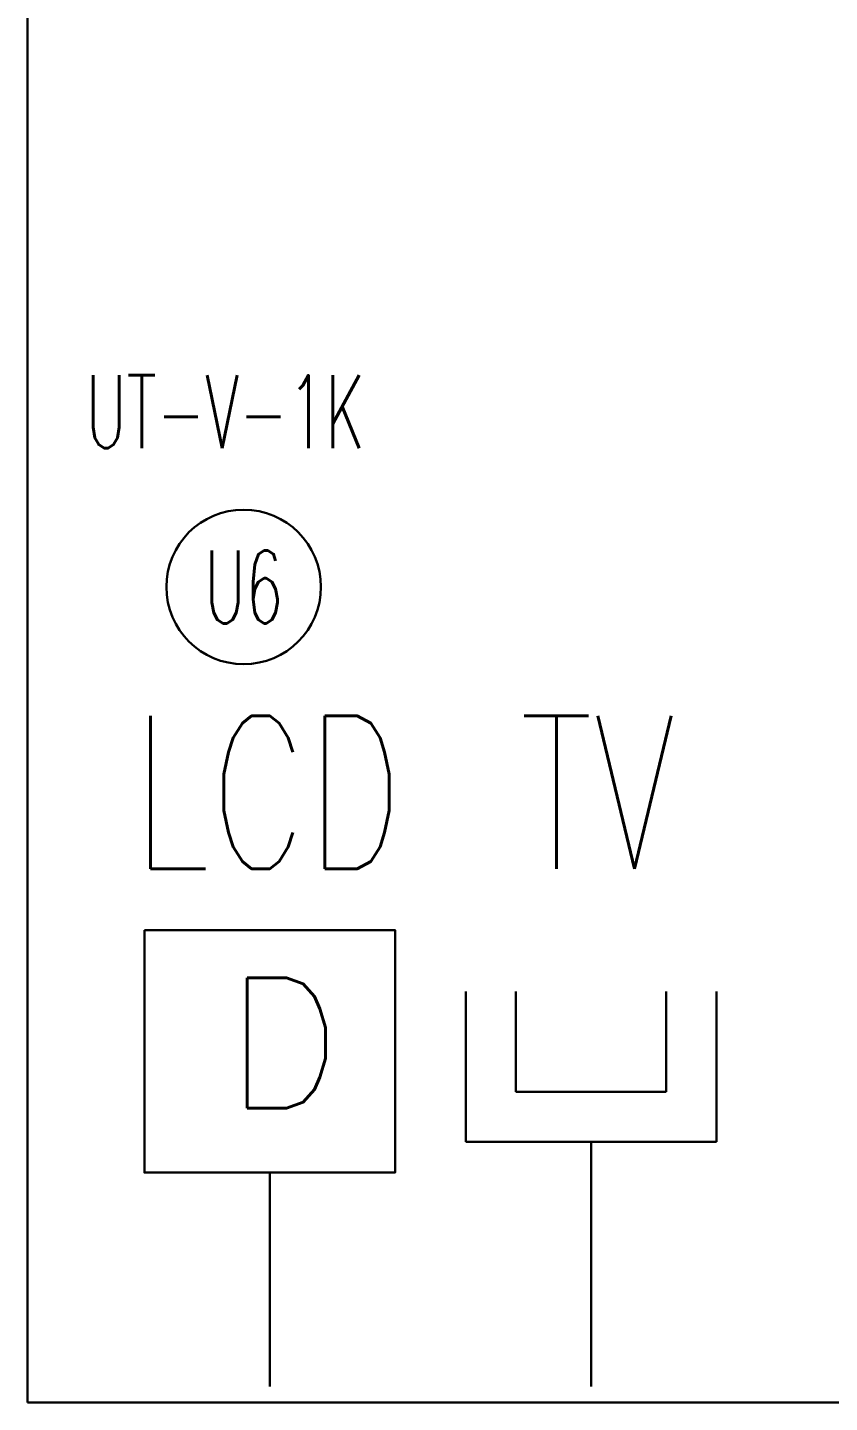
# Model space of a CAD drawing. Extents: x -1439 to 34962, y -872 to 8330.
# Drawn here: x 18065.5 to 18175.6, y 363.1 to 551.9 of the extents above; entities that cross this region are included whole.
import ezdxf
from ezdxf.enums import TextEntityAlignment as Align

# ---------------------------------------------------------------- set-up
doc = ezdxf.new("R2010")
doc.units = 0
for name, color, linetype, lineweight in [('E-DATA LCD EKRAN', 7, 'Continuous', 30), ('E-DATA PRİZİ (RJ45)', 7, 'Continuous', 30), ('E-KABLO', 7, 'Continuous', 30), ('E-YAZI', 7, 'Continuous', 30)]:
    doc.layers.add(name, color=color, linetype=linetype, lineweight=lineweight)
doc.styles.add('E-YAZI', font='txttw.shx')

# ---------------------------------------------------------------- blocks, each defined once
blk = doc.blocks.new('E-LCD+TV')
at = {"layer": 'E-DATA PRİZİ (RJ45)', "color": 1}
for p, q in [((38.46, 77.49), (38.46, 48)), ((48.29, 77.49), (48.29, 57.83)), ((77.78, 77.49), (77.78, 57.83)), ((87.61, 77.49), (87.61, 48)), ((48.29, 57.83), (77.78, 57.83)), ((38.46, 48), (87.61, 48)), ((63.03, 48), (63.03, 0)), ((0, 0), (0, 41.99))]:
    blk.add_line(p, q, dxfattribs=at)
blk.add_lwpolyline([(-24.58, 89.56), (24.58, 89.56), (24.58, 41.99), (-24.58, 41.99)], close=True, dxfattribs=at)
at = {"layer": 'E-DATA PRİZİ (RJ45)', "color": 1, "style": 'E-YAZI'}
blk.add_text('D', height=25.6, dxfattribs=at).set_placement((-8.79, 54.59))
at = {"layer": 'E-YAZI', "color": 1, "style": 'E-YAZI', "width": 0.7}
for s, p in [('LCD', (-26.97, 101.57)), ('TV', (49.03, 101.57))]:
    blk.add_text(s, height=30, dxfattribs=at).set_placement(p)

msp = doc.modelspace()

# ---------------------------------------------------------------- linework, layer by layer
at = {"layer": 'E-KABLO', "color": 4, "ltscale": 40}
for p, q in [((18065.52, 833.53), (18065.52, 363.05)), ((18065.52, 363.05), (18375.82, 363.05))]:
    msp.add_line(p, q, dxfattribs=at)
at = {"layer": 'E-KABLO', "color": 20, "linetype": 'Continuous'}
msp.add_circle((18095.19, 475.04), 10.61, dxfattribs=at)

# ---------------------------------------------------------------- block references
at = {"layer": 'E-DATA LCD EKRAN', "color": 1, "xscale": 0.7, "yscale": 0.7, "zscale": 0.7}
msp.add_blockref('E-LCD+TV', (18098.77, 365.24), dxfattribs=at)

# ---------------------------------------------------------------- texts
at = {"layer": 'E-KABLO', "color": 20, "linetype": 'Continuous', "style": 'E-YAZI', "width": 0.6}
msp.add_text('U6', height=10, dxfattribs=at).set_placement((18095.19, 475.04), align=Align.MIDDLE_CENTER)
at = {"layer": 'E-YAZI', "color": 20, "style": 'E-YAZI', "width": 0.6}
msp.add_text('UT-V-1K', height=10, dxfattribs=at).set_placement((18073.49, 494.11, 0))

doc.saveas('drawing.dxf')
